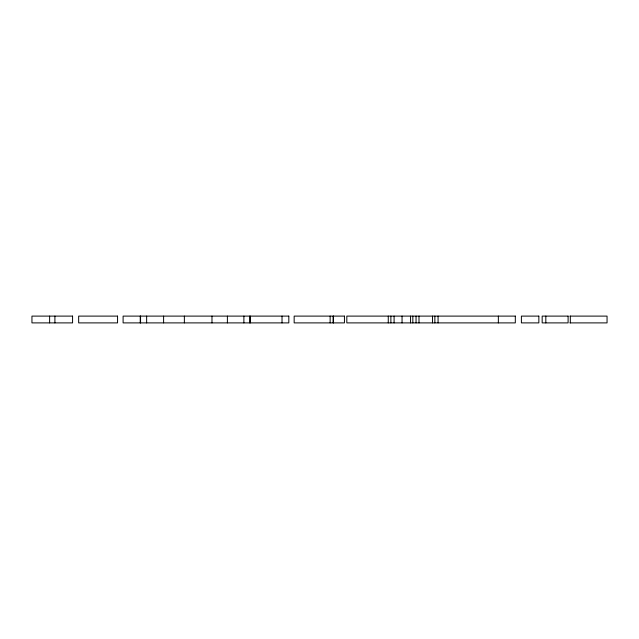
<?xml version="1.0" encoding="UTF-8"?>
<svg xmlns="http://www.w3.org/2000/svg" width="639" height="639" viewBox="0 0 639 639"><rect width="100%" height="100%" fill="white"/><g stroke="black" fill="none" stroke-linecap="round" stroke-linejoin="round"><path stroke-width="0.96" d="M569.868 316.105L607.05 316.105L607.05 322.895L569.868 322.895M570.331 316.105L570.331 322.895M545.826 316.105L545.826 322.895M498.356 316.105L498.356 322.895M438.074 316.105L438.074 322.895M434.863 316.105L434.863 322.895M432.491 316.105L432.491 322.895M419 316.105L419 322.895M416.045 316.105L416.045 322.895M412.834 316.105L412.834 322.895M410.542 316.105L410.542 322.895M402.051 316.105L402.051 322.895M394.095 316.105L394.095 322.895M390.884 316.105L390.884 322.895M388.264 316.105L388.264 322.895M333.342 316.105L333.342 322.895M333.223 316.105L333.223 322.895M330.139 316.105L330.139 322.895M282.023 316.105L282.023 322.895M250.32 316.105L250.32 322.895M249.713 316.105L249.713 322.895M243.898 316.105L243.874 322.895M227.404 316.105L227.388 322.895M211.98 316.105L211.98 322.895M184.367 316.105L184.367 322.895M163.6 316.105L163.6 322.895M146.643 316.105L146.643 322.895M140.556 316.105L140.556 322.895M140.245 316.105L140.245 322.895M54.906 316.105L54.906 322.895M49.618 316.105L49.618 322.895M72.574 316.105L31.95 316.105L31.95 322.895L72.574 322.895L72.574 316.105M117.56 316.105L78.661 316.105L78.661 322.895L117.56 322.895L117.56 316.105M288.82 316.105L123.103 316.105L123.103 322.895L288.82 322.895L288.82 316.105M344.445 316.105L294.156 316.105L294.156 322.895L344.445 322.895L344.445 316.105M515.314 316.105L346.817 316.105L346.817 322.895L515.314 322.895L515.314 316.105M538.853 316.105L521.4 316.105L521.4 322.895L538.853 322.895L538.853 316.105M568.103 316.105L542.168 316.105L542.168 322.895L568.103 322.895L568.103 316.105"/></g></svg>
